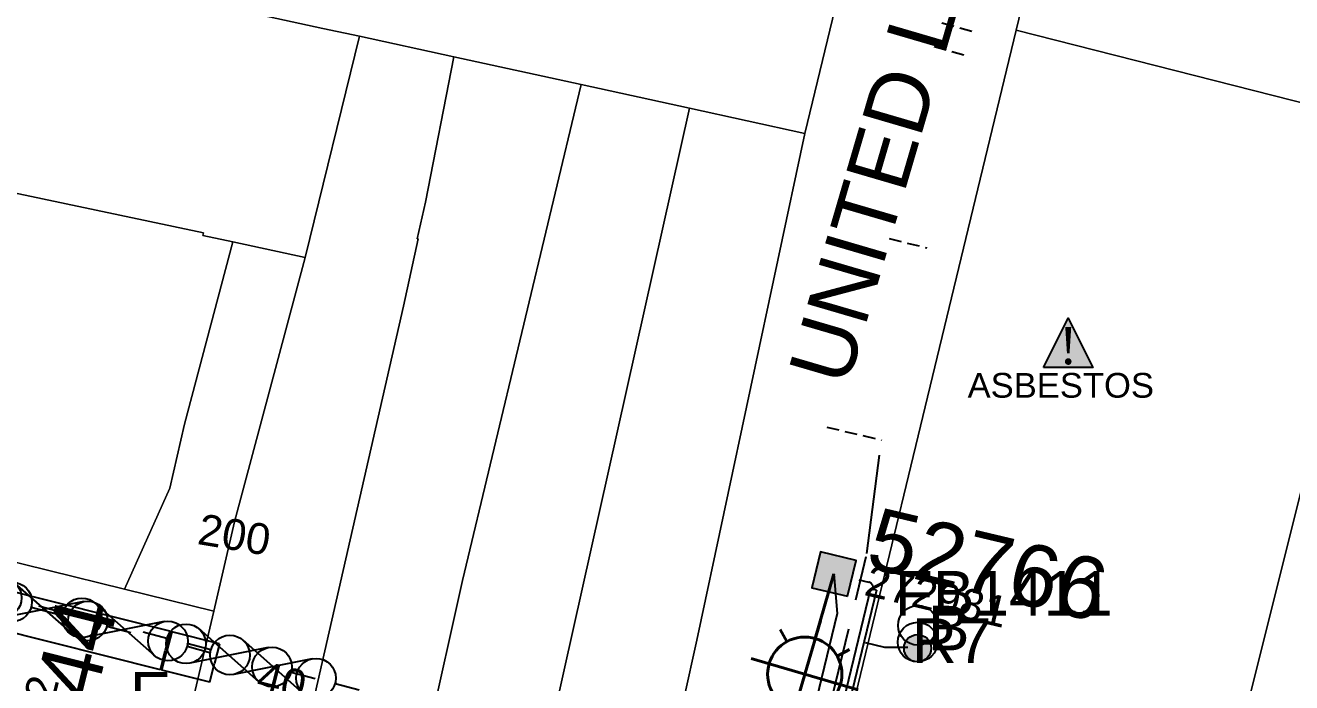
# Model space of a CAD drawing. Header units: metres. Extents: x 313711 to 315840, y 6256069 to 6257554.
# Drawn here: x 315198.4 to 315249.5, y 6256561.5 to 6256588 of the extents above; entities that cross this region are included whole.
import ezdxf
from ezdxf.enums import TextEntityAlignment as Align

# ---------------------------------------------------------------- set-up
doc = ezdxf.new("R2010")
doc.units = ezdxf.units.M
doc.linetypes.add('Cable Exist UG', pattern=[8.2, 4, -1.2, 1.8, -1.2])
doc.linetypes.add('DASHED', pattern=[0.75, 0.5, -0.25])
doc.layers.get('0').update_dxf_attribs({"color": 6})
for name, color, linetype in [('_User DUCT CONFIGS', 7, 'Continuous'), ('_User EARTHING', 7, 'Continuous'), ('Duct_SP_EXT', 7, 'Continuous'), ('Equip_LV_EXT', 7, 'Continuous'), ('Equip_SP_SL_EXT', 7, 'Continuous'), ('Mains_SL_EXT', 7, 'Continuous'), ('Sub_LV_EXT', 7, 'Continuous'), ('SupportsUG_SP_LV_SL_EXT', 7, 'Continuous'), ('Trench_SP_EXT', 7, 'Continuous')]:
    doc.layers.add(name, color=color, linetype=linetype)
for name, color, linetype, lineweight in [('Cadastre Buildings_SP_EXT', 9, 'Continuous', 5), ('Cadastre Land Parcels_SP_EXT', 9, 'Continuous', 5), ('Cadastre Road Names_SP_HV_LV_SL_EXT', 9, 'Continuous', 5), ('Cadastre Roads_SP_EXT', 9, 'Continuous', 5)]:
    doc.layers.add(name, color=color, linetype=linetype, lineweight=lineweight)
doc.layers.add('UNKNOWN_FEATURES', color=1, linetype='DASHED', plot=False)
doc.styles.add('COLUMN_LABEL', font='arial.ttf')
doc.styles.add('iecARIAL', font='arial.ttf', dxfattribs={"height": 2})
doc.styles.add('iecNAME', font='times.ttf')
doc.styles.add('POLE_LABEL', font='arial.ttf')
doc.styles.get("Standard").update_dxf_attribs({"font": 'arial.ttf'})

# ---------------------------------------------------------------- blocks, each defined once
blk = doc.blocks.new('COLUMN_EXT')
blk.add_hatch(color=256).paths.add_polyline_path([(-1.49, 1.48), (-1.49, -1.49), (1.48, -1.49), (1.48, 1.48)])
blk.add_lwpolyline([(-1.49, -1.49), (1.48, -1.49), (1.48, 1.48), (-1.49, 1.48)], close=True)
for tag, height, style, flags, p in [('ASSET_NUM', 2.5, 'COLUMN_LABEL', 8, (2, 2)), ('STRUCTURE_PLANT_NUMBER', 0.2, 'POLE_LABEL', 9, (1.81, 0.03)), ('STREET_CODE', 0.2, 'COLUMN_LABEL', 9, (1.81, -0.2))]:
    blk.add_attdef(tag, text='', height=height, dxfattribs=dict(style=style, flags=flags)).set_placement(p, align=Align.MIDDLE_LEFT)
at = {"flags": 9}
for tag, p in [('COLUMN_TYPE', (1.81, -0.4)), ('OWNED_BY', (1.81, -0.6)), ('STATE', (1.81, -0.8)), ('USAGE', (1.81, -1)), ('STREETNAME', (1.81, -1.6)), ('SUBURB', (1.81, -1.8)), ('LEGEND', (1.81, -1.2)), ('LOCATION', (1.81, -1.4)), ('NOTES', (1.81, -2))]:
    blk.add_attdef(tag, text='', height=0.2, dxfattribs=at).set_placement(p, align=Align.MIDDLE_LEFT)
at = {"flags": 1}
blk.add_attdef('Z', (1.81, -2.35), '', height=0.2, dxfattribs=at)
blk = doc.blocks.new('DUCT_EXT')
blk.add_circle((0, 0.8), 0.8)
at = {"flags": 1}
blk.add_attdef('Z', (0, 0), '', height=0.2, dxfattribs=at)
at = {"flags": 9}
for tag, p in [('DUCT_CODE', (0, 0)), ('XSECT_TYPE', (0, -0.2)), ('STATE', (0, -0.6)), ('FB_REFERENCE', (0, -0.4)), ('NOTES', (0, -0.8))]:
    blk.add_attdef(tag, text='', height=0.2, dxfattribs=at).set_placement(p, align=Align.MIDDLE_LEFT)
blk = doc.blocks.new('SL_LANTERN_EXT')
at = {"lineweight": 40}
for p, q in [((0, 1.968), (0, 6.468)), ((-1.459, 5.676), (-1.061, 5.278)), ((1.458, 5.676), (1.06, 5.278)), ((-2.25, 4.218), (2.25, 4.218)), ((-1.459, 2.759), (-1.061, 3.157)), ((1.458, 2.759), (1.06, 3.157)), ((0, 0), (0, 2.721))]:
    blk.add_line(p, q, dxfattribs=at)
blk.add_circle((0, 4.218), 1.5, dxfattribs=at)
at = {"style": 'iecARIAL', "flags": 8}
blk.add_attdef('ASSET_NUM', (1.5, 1.5), '', height=2.5, dxfattribs=at)
for tag, p, height, flags in [('CONSTRUCTED_VOLTAGE', (0.981, -0.653), 0.2, 9), ('CONTROL_TYPE', (0.981, -0.853), 0.2, 9), ('LANTERN_PURPOSE', (0.981, -1.053), 0.2, 9), ('LNUMBER', (2.181, -3.253), 2.5, 8), ('OPERATING_VOLTAGE', (0.981, -1.653), 0.2, 9), ('LANTERN_TYPE', (0.981, -1.253), 0.2, 9), ('NO_PHASES', (0.981, -1.453), 0.2, 9), ('ORIENTATION', (0.981, -1.853), 0.2, 9), ('OWNED_BY', (0.981, -2.053), 0.2, 9), ('STATE', (0.981, -2.253), 0.2, 9), ('CEXIST', (0.981, -2.653), 0.2, 9), ('USAGE', (0.981, -2.453), 0.2, 9), ('CNEW', (0.981, -2.853), 0.2, 9), ('CNUMBER', (0.981, -3.053), 0.2, 9), ('CREMOVE', (0.981, -3.253), 0.2, 9), ('CREPLACE', (0.981, -3.453), 0.2, 9), ('LKINGHEIGHT', (0.981, -3.653), 0.2, 9), ('LBRACKET', (0.981, -3.853), 0.2, 9), ('LBRACKETVOCAB', (0.981, -4.053), 0.2, 9), ('LCATEGORY', (0.981, -4.253), 0.2, 9), ('LCHARGE1', (0.981, -4.453), 0.2, 9), ('LCHARGE1PERCENT', (0.981, -4.653), 0.2, 9), ('LCHARGE2', (0.981, -4.853), 0.2, 9), ('LCHARGE2PERCENT', (0.981, -5.053), 0.2, 9), ('LCHARGE3', (0.981, -5.253), 0.2, 9), ('LCHARGE3PERCENT', (0.981, -5.453), 0.2, 9), ('LEXIST', (0.981, -5.653), 0.2, 9), ('LLAMP', (0.981, -5.853), 0.2, 9), ('LLAMPVOCAB', (0.981, -6.053), 0.2, 9), ('LMAST', (0.981, -6.253), 0.2, 9), ('LMASTVOCAB', (0.981, -6.453), 0.2, 9), ('LNEW', (0.981, -6.653), 0.2, 9), ('LANTNUMBER', (0.981, -6.853), 0.2, 9), ('LOUTREACH', (0.981, -7.253), 0.2, 9), ('LOUTREACHVOCAB', (0.981, -7.453), 0.2, 9), ('LRATECODE', (0.981, -7.653), 0.2, 9), ('LREMOVE', (0.981, -7.853), 0.2, 9), ('LREPLACE', (0.981, -8.053), 0.2, 9), ('LTYPE', (0.981, -8.253), 0.2, 9), ('LTYPEVOCAB', (0.981, -8.453), 0.2, 9), ('LEGEND', (0.981, -8.653), 0.2, 9), ('LOCATION', (0.981, -8.853), 0.2, 9), ('STREETNAME', (0.981, -9.253), 0.2, 9), ('NOTES', (0.981, -9.053), 0.2, 9), ('SUBURB', (0.981, -9.453), 0.2, 1)]:
    blk.add_attdef(tag, p, '', height=height, dxfattribs=dict(flags=flags))
blk = doc.blocks.new('WARNING_FEATURE_EXT')
h = blk.add_hatch(color=2)
h.dxf.hatch_style = 1
h.paths.add_polyline_path([(0.001, 1.995), (-0.994, -0.001), (0.997, -0.001)])
at = {"color": 18, "true_color": 0x000000}
blk.add_lwpolyline([(-0.994, -0.001), (0.001, 1.995), (0.997, -0.001)], close=True, dxfattribs=at)
at = {"color": 18, "true_color": 0x000000, "insert": (0.001, 0.872), "char_height": 1.5, "attachment_point": 5, "line_spacing_factor": 1.5, "style": 'iecNAME'}
blk.add_mtext_dynamic_manual_height_columns('!', width=1.5, gutter_width=4, heights=[0], dxfattribs=at)
at = {"color": 2, "flags": 1}
for tag, p in [('STATE', (1.191, 2.008)), ('HAZMAT_ID', (1.191, 0.723))]:
    blk.add_attdef(tag, p, '', height=0.8, dxfattribs=at)
at = {"color": 2}
blk.add_attdef('WARNING_TYPE', text='', height=1, dxfattribs=at).set_placement((-4.067, -1.217), (4.875, -1.217), align=Align.ALIGNED)
at = {"color": 2, "flags": 1}
blk.add_attdef('WARNING_DESC', text='', height=0.8, dxfattribs=at).set_placement((1.191, -0.562), align=Align.MIDDLE_CENTER)
blk = doc.blocks.new('CABLE_LARGE_EXT')
h = blk.add_hatch(color=256)
edge = h.paths.add_edge_path()
edge.add_arc((0, 0.55), 0.55, 0, 360)
blk.add_circle((0, 0.55), 0.55)
at = {"flags": 1}
blk.add_attdef('Z', (0, 0), '', height=0.2, dxfattribs=at)
at = {"flags": 9}
for tag, p in [('COND_CODE', (0, 0)), ('XSECT_SIZE', (0, -0.6)), ('STATE', (0, -0.4)), ('FB_REFERENCE', (0, -0.2)), ('NOTES', (0, -0.8))]:
    blk.add_attdef(tag, text='', height=0.2, dxfattribs=at).set_placement(p, align=Align.MIDDLE_LEFT)
blk = doc.blocks.new('LV_UG_DFUSE_CLOSED_EXT')
for points in [[(5.04, 0.726), (2.156, -0.717)], [(5.049, -0.707), (2.156, 0.717)], [(1, 0), (0, 0)], [(6.2, 0.013), (7.2, 0.013)]]:
    blk.add_lwpolyline(points)
for centre in [(1.8, 0), (5.4, 0.011)]:
    blk.add_circle(centre, 0.8)
at = {"flags": 9}
for tag, p in [('ACTUAL_STATUS', (0, 0)), ('OPERATING_VOLTAGE', (0, -0.6)), ('CONSTRUCTED_VOLTAGE', (0, -0.2)), ('NO_PHASES', (0, -0.4)), ('ORIENTATION', (0, -0.8)), ('STATE', (0, -1)), ('SWITCH_TYPE', (0, -1.2)), ('USAGE', (0, -1.4)), ('NOTES', (0, -1.6))]:
    blk.add_attdef(tag, text='', height=0.2, dxfattribs=at).set_placement(p, align=Align.MIDDLE_LEFT)
at = {"flags": 1}
blk.add_attdef('Z', (0, 0), '', height=0.2, dxfattribs=at)

msp = doc.modelspace()

# ---------------------------------------------------------------- linework, layer by layer
at = {"layer": '_User DUCT CONFIGS'}
msp.add_lwpolyline([(315234.024, 6256562.884), (315233.093, 6256562.884), (315232.308, 6256563.071)], dxfattribs=at)
at = {"layer": 'Cadastre Buildings_SP_EXT', "linetype": 'Continuous'}
msp.add_lwpolyline([(315217.956, 6256552.201), (315222.929, 6256550.959), (315223.004, 6256551.299), (315222.868, 6256551.333), (315225.501, 6256563.175), (315229.86, 6256583.651), (315225.2, 6256584.671), (315217.956, 6256552.201)], close=True, dxfattribs=at)
at = {"layer": 'Cadastre Land Parcels_SP_EXT', "linetype": 'Continuous'}
for points in [[(315242.821, 6256613.94), (315237.826, 6256616.179), (315238.384, 6256618.462), (315235.163, 6256619.258), (315232.953, 6256619.791), (315217.06, 6256623.376), (315207.804, 6256625.471), (315199.554, 6256627.461), (315190.953, 6256629.507), (315185.745, 6256608.244), (315198.309, 6256605.316), (315198.315, 6256605.34), (315212.283, 6256602.136), (315233.121, 6256597.142), (315233.372, 6256598.178), (315240.481, 6256596.404), (315238.407, 6256587.827), (315253.607, 6256583.957), (315244.036, 6256545.698), (315258.434, 6256542.102), (315262.882, 6256544.759), (315277.568, 6256602.036), (315275.384, 6256605.731), (315242.821, 6256613.94)], [(315207.731, 6256597.882), (315184.437, 6256603.293), (315182.238, 6256594.385), (315200.016, 6256590.263), (315201.99, 6256589.791), (315204.375, 6256589.21), (315210.39, 6256587.892), (315211.871, 6256587.582), (315215.687, 6256586.749), (315220.823, 6256585.627), (315225.2, 6256584.671), (315229.86, 6256583.651), (315231.988, 6256592.453), (315230.434, 6256592.678), (315222.749, 6256594.555), (315220.349, 6256595.056), (315211.277, 6256597.144), (315211.25, 6256597.033), (315207.731, 6256597.882)], [(315211.871, 6256587.582), (315210.39, 6256587.892), (315204.375, 6256589.21), (315201.99, 6256589.791), (315200.016, 6256590.263), (315182.238, 6256594.385), (315180.018, 6256585.379), (315197.862, 6256581.314), (315197.85, 6256581.259), (315205.569, 6256579.635), (315205.545, 6256579.523), (315206.752, 6256579.266), (315209.671, 6256578.634), (315211.871, 6256587.582)], [(315213.651, 6256576.67), (315214.246, 6256579.387), (315214.196, 6256579.398), (315214.533, 6256580.878), (315215.687, 6256586.749), (315211.871, 6256587.582), (315209.671, 6256578.634), (315206.823, 6256567.965), (315205.978, 6256564.354), (315203.954, 6256555.703), (315208.599, 6256554.541), (315213.651, 6256576.67)], [(315229.123, 6256549.412), (315244.036, 6256545.698), (315253.607, 6256583.957), (315238.407, 6256587.827), (315229.123, 6256549.412)], [(315216.025, 6256565.593), (315220.823, 6256585.627), (315215.687, 6256586.749), (315214.533, 6256580.878), (315214.196, 6256579.398), (315214.246, 6256579.387), (315213.651, 6256576.67), (315208.599, 6256554.541), (315213.304, 6256553.363), (315216.025, 6256565.593)], [(315225.2, 6256584.671), (315220.823, 6256585.627), (315216.025, 6256565.593), (315213.304, 6256553.363), (315217.956, 6256552.201), (315225.2, 6256584.671)], [(315204.202, 6256569.322), (315204.796, 6256571.902), (315206.752, 6256579.266), (315205.545, 6256579.523), (315205.569, 6256579.635), (315197.85, 6256581.259), (315197.862, 6256581.314), (315180.018, 6256585.379), (315176.306, 6256570.139), (315192.844, 6256566.122), (315193.188, 6256567.501), (315202.376, 6256565.239), (315204.202, 6256569.322)], [(315206.823, 6256567.965), (315209.671, 6256578.634), (315206.752, 6256579.266), (315204.796, 6256571.902), (315204.202, 6256569.322), (315202.376, 6256565.239), (315205.978, 6256564.354), (315206.823, 6256567.965)], [(315176.306, 6256570.139), (315174.965, 6256564.576), (315176.203, 6256562.542), (315198.527, 6256557.041), (315201.753, 6256556.245), (315203.954, 6256555.703), (315205.978, 6256564.354), (315202.376, 6256565.239), (315193.188, 6256567.501), (315192.844, 6256566.122), (315176.306, 6256570.139)]]:
    msp.add_lwpolyline(points, close=True, dxfattribs=at)
at = {"layer": 'Cadastre Roads_SP_EXT', "linetype": 'Continuous'}
msp.add_lwpolyline([(315222.868, 6256551.333), (315223.004, 6256551.299), (315222.929, 6256550.959), (315223.542, 6256550.805), (315229.123, 6256549.412), (315238.407, 6256587.827), (315240.481, 6256596.404), (315233.372, 6256598.178), (315233.121, 6256597.142), (315231.988, 6256592.453), (315229.86, 6256583.651), (315225.501, 6256563.175), (315222.868, 6256551.333)], close=True, dxfattribs=at)
at = {"layer": 'Duct_SP_EXT'}
for p, q in [((315232.519, 6256565.252), (315231.334, 6256560.349)), ((315232.752, 6256565.195), (315231.567, 6256560.293)), ((315232.519, 6256565.252), (315232.636, 6256565.224)), ((315232.752, 6256565.195), (315232.636, 6256565.224))]:
    msp.add_line(p, q, dxfattribs=at)
at = {"layer": 'Mains_SL_EXT', "linetype": 'Cable Exist UG'}
msp.add_lwpolyline([(315231.039, 6256565.853), (315231.168, 6256564.257), (315231.168, 6256564.257), (315227.665, 6256549.764), (315227.315, 6256548.317), (315222.565, 6256549.503), (315222.565, 6256549.503), (315217.593, 6256550.745), (315212.94, 6256551.908), (315208.235, 6256553.086), (315203.593, 6256554.247), (315201.394, 6256554.789), (315198.168, 6256555.584), (315197.933, 6256555.642), (315197.506, 6256555.748), (315197.027, 6256553.806)], dxfattribs=at)
at = {"layer": 'Sub_LV_EXT'}
for p, q in [((315204.212, 6256563.537), (315185.539, 6256568.22)), ((315203.823, 6256561.985), (315185.149, 6256566.668)), ((315204.212, 6256563.537), (315204.018, 6256562.761)), ((315204.284, 6256563.52), (315204.085, 6256562.745)), ((315206.214, 6256563.025), (315204.284, 6256563.52)), ((315206.214, 6256563.025), (315206.015, 6256562.25)), ((315203.823, 6256561.985), (315204.018, 6256562.761)), ((315203.886, 6256561.97), (315204.085, 6256562.745)), ((315205.816, 6256561.475), (315203.886, 6256561.97)), ((315205.816, 6256561.475), (315206.015, 6256562.25))]:
    msp.add_line(p, q, dxfattribs=at)
at = {"layer": 'Trench_SP_EXT', "linetype": 'Cable Exist UG'}
for points in [[(315237.807, 6256545.437), (315228.708, 6256547.71), (315228.708, 6256547.71, -0.406256), (315227.197, 6256549.919), (315227.197, 6256549.919), (315227.358, 6256550.596), (315227.358, 6256550.596, -0.293354), (315228.066, 6256551.186), (315228.066, 6256551.186, 0.277274), (315228.77, 6256551.782), (315228.77, 6256551.782), (315232.37, 6256566.68), (315232.957, 6256571.264)], [(315232.044, 6256565.619), (315232.445, 6256565.523), (315232.445, 6256565.523, -0.390605), (315232.636, 6256565.224)]]:
    msp.add_lwpolyline(points, format="xyb", dxfattribs=at)
at = {"layer": 'UNKNOWN_FEATURES'}
for points in [[(315236.608, 6256587.772), (315235.312, 6256588.13)], [(315235.083, 6256587.159), (315236.397, 6256586.805)], [(315233.273, 6256579.401), (315234.785, 6256579.034)], [(315230.752, 6256571.787), (315232.957, 6256571.264)]]:
    msp.add_lwpolyline(points, dxfattribs=at)

# ---------------------------------------------------------------- block references
at = {"layer": '_User DUCT CONFIGS'}
for name, p in [('DUCT_EXT', (315234.43, 6256562.975)), ('DUCT_EXT', (315234.419, 6256562.301)), ('CABLE_LARGE_EXT', (315234.419, 6256562.301))]:
    msp.add_blockref(name, p, dxfattribs=at)
at = {"layer": '_User EARTHING'}
ref = msp.add_blockref('WARNING_FEATURE_EXT', (315240.505, 6256574.192), dxfattribs=at)
ref.add_attrib('WARNING_TYPE', 'ASBESTOS', (315236.438, 6256572.975), dxfattribs={"layer": '0', "color": 2, "height": 1})
at = {"layer": 'Equip_LV_EXT'}
for p, rotation in [((315192.62, 6256566.131), 344.7727735158534), ((315195.681, 6256565.362), 344.772773445486), ((315198.918, 6256564.551), 344.772773445486), ((315203.123, 6256563.504), 344.772773445486), ((315204.899, 6256563.049), 344.772773445486)]:
    msp.add_blockref('LV_UG_DFUSE_CLOSED_EXT', p, dxfattribs=dict(at, rotation=rotation))
at = {"layer": 'Equip_SP_SL_EXT'}
ref = msp.add_blockref('SL_LANTERN_EXT', (315231.039, 6256565.853), dxfattribs=dict(at, rotation=163.7560436075663))
ref.add_attrib('ASSET_NUM', '52766', dxfattribs={"layer": '0', "height": 2.5, "rotation": 346.6579, "style": 'iecARIAL'}).set_placement((315232.539, 6256567.353), align=Align.MIDDLE_LEFT)
ref = msp.add_blockref('SL_LANTERN_EXT', (315197.027, 6256553.806), dxfattribs=dict(at, rotation=254.7398498297249))
ref.add_attrib('ASSET_NUM', '52744', dxfattribs={"layer": '0', "height": 2.5, "rotation": 75.8923, "style": 'iecARIAL'}).set_placement((315198.527, 6256555.306), align=Align.MIDDLE_LEFT)
at = {"layer": 'SupportsUG_SP_LV_SL_EXT'}
ref = msp.add_blockref('COLUMN_EXT', (315231.039, 6256565.853), dxfattribs=dict(at, xscale=0.5, yscale=0.5, zscale=0.5, rotation=76.65789737082036))
ref.add_attrib('ASSET_NUM', '272981', dxfattribs={"layer": '0', "height": 1.25, "rotation": 346.6579, "style": 'COLUMN_LABEL'}).set_placement((315232.501, 6256566.228), align=Align.TOP_LEFT)
ref = msp.add_blockref('COLUMN_EXT', (315197.027, 6256553.806), dxfattribs=dict(at, xscale=0.5, yscale=0.5, zscale=0.5, rotation=165.8949248817692))
ref.add_attrib('ASSET_NUM', '243472', dxfattribs={"layer": '0', "height": 1.25, "rotation": 75.9015, "style": 'COLUMN_LABEL'}).set_placement((315197.112, 6256556.195), align=Align.TOP_LEFT)

# ---------------------------------------------------------------- texts
at = {"layer": '_User DUCT CONFIGS'}
for s, p in [('FB1411', (315233.5, 6256564.174)), ('B', (315234.839, 6256562.766)), ('R7', (315234.188, 6256562.254)), ('E', (315202.588, 6256560.093))]:
    msp.add_text(s, height=1.8, dxfattribs=at).set_placement(p)
at = {"layer": 'Cadastre Land Parcels_SP_EXT'}
for s, rotation, p in [('200', 350.4821, (315205.276, 6256567.069)), ('40', 345.6967, (315207.636, 6256561.156))]:
    msp.add_text(s, height=1.25, rotation=rotation, dxfattribs=at).set_placement(p)
at = {"layer": 'Cadastre Road Names_SP_HV_LV_SL_EXT'}
msp.add_text('UNITED LANE', height=2.5, rotation=73.6831, dxfattribs=at).set_placement((315231.576, 6256573.358))

doc.saveas('drawing.dxf')
